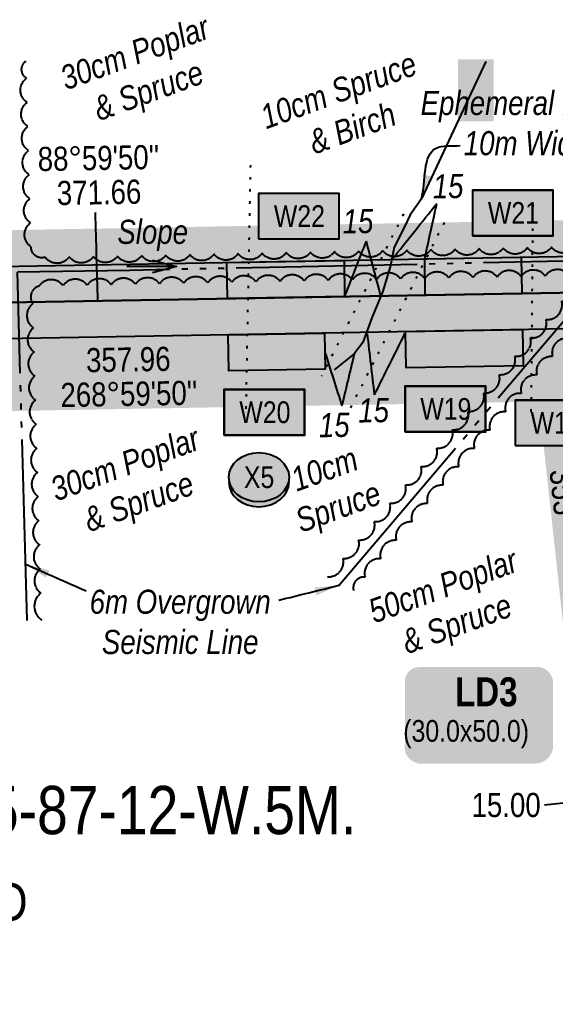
# Model space of a CAD drawing. Extents: x 571054 to 575687, y 6270459 to 6274187.
# Drawn here: x 573425.3 to 573647.4, y 6271654.1 to 6272060.6 of the extents above; entities that cross this region are included whole.
import ezdxf
from ezdxf.enums import TextEntityAlignment as Align

# ---------------------------------------------------------------- set-up
doc = ezdxf.new("R2010")
doc.units = 0
doc.header["$LTSCALE"] = 5
doc.header["$PDMODE"] = 34
doc.header["$PDSIZE"] = 0.03
for name, pattern in [('0', [1, 1, 0]), ('foc-SEISMIC', [20.5, 15, -1, 0.5, -1, 0.5, -1, 0.5, -1]), ('foc-TOPO', [1, 0.2, -0.8]), ('foc-TOPO-ephemeral', [6.25, 3.125, -0.625, 0.625, -0.625, 0.625, -0.625])]:
    doc.linetypes.add(name, pattern=pattern)
doc.layers.get('Defpoints').update_dxf_attribs({"color": 9})
for name, color, linetype in [('AS-SEISMIC', 224, 'foc-SEISMIC'), ('AS-UNDERLAY-H', 141, 'Continuous'), ('C-SYMBOL', 7, 'Continuous'), ('F-RW', 190, 'Continuous'), ('L-BD', 7, 'Continuous'), ('L-UNS-T', 3, 'Continuous'), ('P-BUFFER-H 30m', 51, 'Continuous'), ('P-CROSSINGS', 250, 'Continuous'), ('P-PROPOSED', 10, 'Continuous'), ('P-PROPOSED-H', 21, 'Continuous'), ('P-TEMP-BLOCKS', 250, 'Continuous'), ('P-TEMP-H', 41, 'Continuous'), ('P-TEMP_WORKSPACE', 46, 'Continuous'), ('P-TXT', 4, 'Continuous'), ('P-WORKAREA', 113, 'Continuous'), ('P-WORKAREA-H', 111, 'Continuous'), ('T-BUSH', 110, '0'), ('T-BUSH-T', 110, 'Continuous'), ('T-DRAW', 143, 'foc-TOPO-ephemeral'), ('T-SLOPE', 48, 'Continuous'), ('T-VEGETATION-CHANGE', 104, 'foc-TOPO'), ('T-WATER-T', 170, 'Continuous')]:
    doc.layers.add(name, color=color, linetype=linetype)
doc.layers.add('T-TEXT', color=48, linetype='Continuous', lineweight=18)
doc.layers.add('T-TIE-T', color=201, linetype='Continuous', lineweight=18)
doc.styles.add('175L', font='ARIALN.TTF', dxfattribs={"height": 20})
doc.styles.add('80', font='ARIALN.TTF', dxfattribs={"height": 10})
doc.styles.add('80CG', font='ARIALN.TTF', dxfattribs={"height": 10})
doc.styles.add('80L', font='ARIALN.TTF', dxfattribs={"height": 10})
doc.styles.add('80LS', font='ARIALNI.TTF', dxfattribs={"height": 10})
doc.styles.add('BOLD', font='ARIALNB.TTF')
doc.styles.add('Crossing', font='ARIALN.TTF', dxfattribs={"height": 10})
doc.styles.add('foc-LtypeFont', font='ARIALN.TTF', dxfattribs={"height": 7.349999999999999})
doc.linetypes.add('foc-TOPO-flowdirection-NOLINE', pattern='A,0,[">",foc-LtypeFont,S=0.3,R=0,X=0,Y=-0.945],-20,[">",foc-LtypeFont,S=0.3,R=0,X=0,Y=-0.945],0', length=20)
doc.dimstyles.new('Compass 5 000', dxfattribs={"dimscale": 5, "dimtxt": 9, "dimasz": 2, "dimexe": 0.2, "dimexo": 0.0625, "dimgap": 0.5, "dimtad": 0, "dimtih": 1, "dimtoh": 1, "dimzin": 0, "dimdsep": 46, "dimtxsty": '80CG', "dimcen": 0.1, "dimse1": 1, "dimse2": 1, "dimclrd": 256, "dimclrt": 256, "dimaunit": 1, "dimadec": 4, "dimazin": 0, "dimtfac": 0.06, "dimtofl": 0, "dimtmove": 0, "dimatfit": 1, "dimfxl": 0.2, "dimtolj": 1, "dimtzin": 0, "dimlwd": -1, "dimarcsym": 0})

# ---------------------------------------------------------------- blocks, each defined once
blk = doc.blocks.new('*U437')
h = blk.add_hatch(color=191)
edge = h.paths.add_edge_path()
edge.add_line((-23.99999999999998, -20), (23.99999999999998, -20))
edge.add_arc((23.99999999999998, -14), 6, 270, 360)
edge.add_line((29.99999999999998, -14), (29.99999999999998, 12.5))
edge.add_arc((23.99999999999998, 12.5), 6, 0, 90)
edge.add_line((23.99999999999998, 18.5), (-23.99999999999998, 18.5))
edge.add_arc((-23.99999999999998, 12.5), 6, 90, 180)
edge.add_line((-29.99999999999998, 12.5), (-29.99999999999998, -14))
edge.add_arc((-23.99999999999998, -14), 6, 180, 270)
at = {"color": 250, "flags": 128}
blk.add_lwpolyline([(-23.99999999999998, -20, 3, 3, 0), (23.99999999999998, -20, 3, 3, 0.414213562373095), (29.99999999999998, -14, 3, 3, 0), (29.99999999999998, 12.5, 3, 0, 0.414213562373095), (23.99999999999998, 18.5, 0, 0, 0), (-23.99999999999998, 18.5, 0, 0, 0.414213562373095), (-29.99999999999998, 12.5, 0, 0, 0), (-29.99999999999998, -14, 0, 3, 0.414213562373095)], format="xyseb", close=True, dxfattribs=at)
at = {"flags": 128}
blk.add_lwpolyline([(-20.29449597454426, -15.45403220306551, 0, 7.5, 0), (-3.398394867633905e-15, 0, 0, 0, 0)], format="xyseb", dxfattribs=at)
at = {"color": 250}
for tag, p, height, style in [('TEMP_AREA_W1_001', (-9.212824010914055, 2.244292974654144), 12, 'BOLD'), ('ENTER_TEXT_001', (-30.65893587994544, -12.47010782646594), 9, '80')]:
    blk.add_attdef(tag, p, '', height=height, dxfattribs=dict(at, style=style))
blk = doc.blocks.new('Temp_Area')
h = blk.add_hatch(color=191)
h.dxf.hatch_style = 1
h.paths.add_polyline_path([(-16.82711371331243, -9.436567862801894), (16.33187767662457, -9.436567862801894), (16.33187767662457, 9.053714016554295), (-16.82711371331243, 9.053714016554295)])
at = {"color": 250}
for points in [[(-17.02711371331247, -9.636567862801712), (16.53187767662462, -9.636567862801712), (16.53187767662462, 9.253714016554113), (-17.02711371331247, 9.253714016554113)], [(-16.92711371331245, -9.536567862801803), (16.43187767662459, -9.536567862801803), (16.43187767662459, 9.153714016554204), (-16.92711371331245, 9.153714016554204)]]:
    blk.add_lwpolyline(points, close=True, dxfattribs=at)
at = {"color": 250, "style": '80L'}
blk.add_attdef('TEMPORARY', text='', height=9, dxfattribs=at).set_placement((0.001048257894581184, -0.1484938545327168), align=Align.MIDDLE_CENTER)
blk = doc.blocks.new('xing2')
h = blk.add_hatch(color=50)
h.dxf.hatch_style = 1
edge = h.paths.add_edge_path()
edge.add_ellipse((0, 0), major_axis=(-12.5, 0), ratio=0.8162973455633619, start_angle=0, end_angle=360)
h = blk.add_hatch(color=250)
h.dxf.hatch_style = 1
edge = h.paths.add_edge_path()
edge.add_ellipse((0, -2.047489049626165), major_axis=(-12.5, 0), ratio=0.8162973455633619, start_angle=0, end_angle=180)
edge.add_line((12.5, -2.047489049626165), (12.5, 0))
edge.add_ellipse((0, 0), major_axis=(-12.5, 0), ratio=0.8162973455633619, start_angle=0, end_angle=180, ccw=False)
edge.add_line((-12.5, 0), (-12.5, -2.047489049626165))
at = {"color": 250}
blk.add_ellipse((0, 0), major_axis=(-12.5, 0), ratio=0.8162973455633619, dxfattribs=at)
blk.add_ellipse((0, -2.047489049626165), major_axis=(-12.5, 0), ratio=0.8162973455633619, start_param=0, end_param=3.141592653589793, dxfattribs=at)
at = {"color": 250, "style": 'Crossing'}
blk.add_attdef('CROSSING', text='', height=9, dxfattribs=at).set_placement((0.08916442567715421, 0.0199513138486509), align=Align.MIDDLE_CENTER)
at = {"color": 250, "style": 'Crossing', "flags": 1}
for tag, p in [('OWNER', (0.08916442567715421, -12.49201765665748)), ('DESCRIPTION', (0.08916442567715421, -25.770021277247)), ('LOCATION', (0.08916442567715421, -39.30337514164421)), ('DWG_REF', (0.08916442567715421, -52.83672900604233))]:
    blk.add_attdef(tag, text='', height=9, dxfattribs=at).set_placement(p, align=Align.MIDDLE_CENTER)
blk = doc.blocks.new('Temp_Area3')
h = blk.add_hatch(color=111)
h.dxf.hatch_style = 1
h.paths.add_polyline_path([(-16.82711371331243, -9.436567862801894), (16.33187767662457, -9.436567862801894), (16.33187767662457, 9.053714016554295), (-16.82711371331243, 9.053714016554295)])
at = {"color": 250}
for points in [[(-17.02711371331247, -9.636567862801712), (16.53187767662462, -9.636567862801712), (16.53187767662462, 9.253714016554113), (-17.02711371331247, 9.253714016554113)], [(-16.92711371331245, -9.536567862801803), (16.43187767662459, -9.536567862801803), (16.43187767662459, 9.153714016554204), (-16.92711371331245, 9.153714016554204)]]:
    blk.add_lwpolyline(points, close=True, dxfattribs=at)
at = {"color": 250, "style": '80L'}
blk.add_attdef('TEMPORARY', text='', height=9, dxfattribs=at).set_placement((0.001048257894581184, -0.1484938545327168), align=Align.MIDDLE_CENTER)
blk = doc.blocks.new('*D548')
at = {"layer": 'Defpoints', "color": 0, "transparency": 16777216}
for p in [(573697.4879674611, 6271794.78703733), (573682.5819841913, 6271793.168170128), (573703.2714386716, 6271741.534784727)]:
    blk.add_point(p, dxfattribs=at)
at = {"layer": 'P-TXT', "transparency": 16777216}
for p, q in [((573713.212979871, 6271742.614487735), (573723.1545210701, 6271743.694190743)), ((573678.4239142026, 6271738.836214518), (573642.9187541116, 6271734.980169728))]:
    blk.add_line(p, q, dxfattribs=at)
for points in [[(573713.0330293697, 6271744.271411268), (573713.3929303724, 6271740.957564201), (573703.2714386716, 6271741.534784727)], [(573678.2439637013, 6271740.493138052), (573678.603864704, 6271737.179290985), (573688.3654554017, 6271739.915917526)]]:
    blk.add_solid(points, dxfattribs=at)
at = {"layer": 'P-TXT', "transparency": 16777216, "insert": (573626.9808277814, 6271734.980169729), "char_height": 10, "attachment_point": 5, "style": '80CG'}
blk.add_mtext('\\A1;15.00', dxfattribs=at)

msp = doc.modelspace()

# ---------------------------------------------------------------- hatches: boundary and pattern name
at = {"layer": 'AS-UNDERLAY-H'}
h = msp.add_hatch(color=256, dxfattribs=at)
h.dxf.hatch_style = 1
h.paths.add_polyline_path([(573621.773468235, 6272044.156578883), (573606.9801882941, 6272044.156578883), (573606.9801882941, 6272018.443708419), (573621.773468235, 6272018.443708419)])
at = {"layer": 'P-BUFFER-H 30m'}
h = msp.add_hatch(color=256, dxfattribs=at)
h.dxf.hatch_style = 1
edge = h.paths.add_edge_path()
edge.add_line((575392.086537735, 6271197.650258028), (575309.4641992279, 6271196.924347769))
edge.add_arc((575309.2007447284, 6271226.910460851), 29.98727040018433, 262.49233767875717, 270.50338109829136, ccw=False)
edge.add_line((575305.2826445719, 6271197.180259419), (574670.6450514054, 6271280.818227924))
edge.add_line((574670.6450514054, 6271280.818227924), (574384.68559935, 6271275.852549874))
edge.add_arc((574384.1649497142, 6271305.835300081), 29.98727040015458, 180.994839654721, 270.9948396540502, ccw=False)
edge.add_line((574354.1821995067, 6271305.314650445), (574353.1841266677, 6271362.790862016))
edge.add_line((574353.1841266681, 6271362.790862016), (574271.9532252051, 6271389.011572209))
edge.add_arc((574281.1648714204, 6271417.548950505), 29.9872703997611, 235.37093153468732, 252.1103196907197, ccw=False)
edge.add_line((574264.1242666899, 6271392.873979858), (574236.8661933505, 6271411.698482634))
edge.add_arc((574253.9067980791, 6271436.373453283), 29.98727040026073, 209.0663081027663, 235.370931539636, ccw=False)
edge.add_line((574227.6961828698, 6271421.804992955), (574194.233892667, 6271482.008143647))
edge.add_line((574194.233892667, 6271482.008143647), (574184.1845617334, 6271492.366463662))
edge.add_line((574184.1845617337, 6271492.366463659), (574009.0545355234, 6271487.402155024))
edge.add_line((574009.054535523, 6271487.402155024), (573714.1828512388, 6271479.081456724))
edge.add_arc((573713.337006229, 6271509.056795461), 29.98727039955227, 186.1763310845919, 271.6163451114155, ccw=False)
edge.add_line((573683.523797128, 6271505.830505151), (573655.3961863486, 6271765.749564535))
edge.add_line((573655.3961863485, 6271765.749564535), (573640.5720539591, 6271902.245147235))
edge.add_line((573640.5720539591, 6271902.245147235), (573310.2070636498, 6271896.390358441))
edge.add_arc((573309.6757071945, 6271926.372920815), 29.98727039912324, 181.0153000001312, 271.0153000012703, ccw=False)
edge.add_line((573279.6931448231, 6271925.84156436), (573279.4274665955, 6271940.832845545))
edge.add_arc((573309.4100289671, 6271941.364202001), 29.98727040006021, 91.01530000123881, 181.0153000019057, ccw=False)
edge.add_line((573308.8786725118, 6271971.346764373), (573680.3226435449, 6271977.929562378))
edge.add_arc((573680.854, 6271947.947000003), 29.98727040005401, 6.198325499944474, 91.01530000123881, ccw=False)
edge.add_line((573710.6659684124, 6271951.184734616), (573729.9279684124, 6271773.826734607))
edge.add_line((573729.9279684124, 6271773.82673461), (573753.587987542, 6271555.191409067))
edge.add_line((573753.587987542, 6271555.191409067), (574006.9341550029, 6271562.340338733))
edge.add_line((574006.9341550029, 6271562.340338729), (574201.8403096513, 6271567.865229981))
edge.add_arc((574202.6900000005, 6271537.890000002), 29.98727039963797, 44.13255976160042, 91.62369522417691, ccw=False)
edge.add_line((574224.2127849341, 6271558.77075944), (574252.1827849342, 6271529.94075944))
edge.add_arc((574230.6599999995, 6271509.060000002), 29.98727039987806, 29.066308096913986, 44.13255975877553, ccw=False)
edge.add_line((574256.87061521, 6271523.62846033), (574288.1164038407, 6271467.413093418))
edge.add_line((574288.1164038407, 6271467.413093418), (574301.2802571616, 6271458.32209897))
edge.add_line((574301.2802571616, 6271458.322098974), (574406.811646214, 6271424.257378302))
edge.add_arc((574397.6, 6271395.720000002), 29.98727040011084, 0.9948396529425168, 72.11031969444002, ccw=False)
edge.add_line((574427.5827502074, 6271396.240649637), (574428.3581005716, 6271351.590399847))
edge.add_line((574428.3581005717, 6271351.59039985), (574672.6865695247, 6271355.833157019))
edge.add_arc((574673.2072191581, 6271325.850406812), 29.98727040011215, 82.4923376800798, 90.99483964938179, ccw=False)
edge.add_line((574677.125319314, 6271355.580608244), (575311.9551688648, 6271271.917302548))
edge.add_line((575311.9551688647, 6271271.917302544), (575391.4279014778, 6271272.615540734))
edge.add_arc((575391.6913559807, 6271242.629427651), 29.98727040021397, 0.503381104742914, 90.50338110473888, ccw=False)
edge.add_line((575421.6774690627, 6271242.892882157), (575421.8091963142, 6271227.899825616))
edge.add_arc((575391.8230832322, 6271227.636371113), 29.98727039998125, -89.49661889548338, 0.503381104742914, ccw=False)
at = {"layer": 'P-TEMP-H'}
h = msp.add_hatch(color=256, dxfattribs=at)
h.dxf.hatch_style = 1
h.paths.add_polyline_path([(573633.7571810972, 6271932.116351969), (573634.0228593244, 6271917.125070783), (573585.4751673919, 6271916.264699702), (573585.2094891643, 6271931.255980887)])
h = msp.add_hatch(color=256, dxfattribs=at)
h.dxf.hatch_style = 1
h.paths.add_polyline_path([(573551.7502433027, 6271930.663010017), (573552.0159215302, 6271915.671728831), (573512.005231431, 6271914.962652061), (573511.7395532033, 6271929.953933246)])
at = {"layer": 'P-WORKAREA-H'}
h = msp.add_hatch(color=256, dxfattribs=at)
h.dxf.hatch_style = 1
h.paths.add_polyline_path([(573559.7789106021, 6271960.797274693), (573560.044588829, 6271945.805993508), (573511.4738749756, 6271944.945214429), (573511.2081967479, 6271959.936495615)])
h = msp.add_hatch(color=256, dxfattribs=at)
h.dxf.hatch_style = 1
h.paths.add_polyline_path([(573633.2258246432, 6271962.09891434), (573633.4915028702, 6271947.107633152), (573593.4808127711, 6271946.39855638), (573593.215134544, 6271961.38983757)])

# ---------------------------------------------------------------- linework, layer by layer
at = {"layer": 'AS-SEISMIC'}
for p, q in [((573672.3209167585, 6271960.885582666), (573557.4544840786, 6271825.792174538)), ((573428.4796055411, 6271811.54975813), (573424.3983735293, 6271955.93833391))]:
    msp.add_line(p, q, dxfattribs=at)
at = {"layer": 'AS-SEISMIC', "flags": 128}
msp.add_lwpolyline([(573692.538, 6271961.309000012), (573470.99, 6271956.669), (573424.3983735293, 6271955.93833391)], dxfattribs=at)
at = {"layer": 'P-TEMP_WORKSPACE'}
for points in [[(573633.7571810972, 6271932.116351988), (573634.0228593244, 6271917.125070803), (573585.4751673919, 6271916.264699722), (573585.2094891643, 6271931.255980907)], [(573551.7502433027, 6271930.663010032), (573552.0159215302, 6271915.671728846), (573512.005231431, 6271914.962652077), (573511.7395532033, 6271929.953933262)]]:
    msp.add_lwpolyline(points, close=True, dxfattribs=at)
at = {"layer": 'P-WORKAREA'}
for points in [[(573559.7789106021, 6271960.797274712), (573560.044588829, 6271945.805993527), (573511.4738749756, 6271944.945214448), (573511.2081967479, 6271959.936495634)], [(573633.2258246432, 6271962.09891436), (573633.4915028702, 6271947.107633172), (573593.4808127711, 6271946.398556401), (573593.215134544, 6271961.389837591)]]:
    msp.add_lwpolyline(points, close=True, dxfattribs=at)
at = {"layer": 'T-BUSH', "flags": 128}
for points in [[(573677.3796650727, 6272047.331592583, -0.52056705), (573678.4343204463, 6272037.391630005, -0.52056705), (573679.4889758201, 6272027.451667427, -0.52056705), (573680.5436311939, 6272017.511704843, -0.52056705), (573681.5982865677, 6272007.571742265, -0.52056705), (573682.6529419414, 6271997.631779687, -0.52056705), (573683.7075973151, 6271987.691817109, -0.52056705), (573680.0314752861, 6271979.212524606, -0.52056705), (573673.5565272613, 6271971.597394792, -0.52056705), (573665.7679611868, 6271966.747109833, -0.52056705), (573655.7743958952, 6271966.537809172, -0.52056705), (573645.7808306036, 6271966.32850851, -0.52056705), (573635.7872653119, 6271966.119207849, -0.52056705), (573625.7937000203, 6271965.909907186, -0.52056705), (573615.8001347288, 6271965.700606525, -0.52056705), (573605.8065694371, 6271965.491305863, -0.52056705), (573595.8130041455, 6271965.282005201, -0.52056705), (573585.8194388539, 6271965.07270454, -0.52056705), (573575.8258735624, 6271964.863403878, -0.52056705), (573565.8323082706, 6271964.654103216, -0.52056705), (573555.838742979, 6271964.444802554, -0.52056705), (573545.8451776875, 6271964.235501893, -0.52056705), (573535.8516123958, 6271964.026201231, -0.52056705), (573525.8580471042, 6271963.816900569, -0.52056705), (573515.8644818126, 6271963.607599908, -0.52056705), (573505.8709165211, 6271963.398299246, -0.52056705), (573495.8773512294, 6271963.188998584, -0.52056705), (573485.8837859378, 6271962.979697922, -0.52056705), (573475.8902206462, 6271962.770397261, -0.52056705), (573465.8961753425, 6271962.587308399, -0.52056705), (573455.9016474742, 6271962.430570744, -0.52056705), (573445.9071196059, 6271962.273833076, -0.52056705), (573435.9125917376, 6271962.11709542, -0.52056705), (573430.1043615446, 6271966.334760663, -0.52056705), (573429.821938121, 6271976.326526831, -0.52056705), (573429.5395146973, 6271986.318292992, -0.52056705), (573429.2570912737, 6271996.310059146, -0.52056705), (573428.97466785, 6272006.301825314, -0.52056705), (573428.6922444263, 6272016.293591468, -0.52056705), (573428.4098210026, 6272026.285357629, -0.52056705), (573428.127397579, 6272036.277123797, -0.52056705), (573427.924103512, 6272043.469398267, -0.52056705)], [(573552.8854061904, 6271829.67714336, 0.52056705), (573559.3603542153, 6271837.292273173, 0.52056705), (573565.8353022403, 6271844.90740298, 0.52056705), (573572.3102502652, 6271852.522532794, 0.52056705), (573578.7851982901, 6271860.137662607, 0.52056705), (573585.2601463151, 6271867.752792421, 0.52056705), (573591.7350943399, 6271875.367922242, 0.52056705), (573598.2100423649, 6271882.983052055, 0.52056705), (573604.6849903897, 6271890.598181869, 0.52056705), (573611.1599384147, 6271898.213311682, 0.52056705), (573617.6348864397, 6271905.828441497, 0.52056705), (573624.1098344645, 6271913.443571303, 0.52056705), (573630.5847824896, 6271921.058701117, 0.52056705), (573637.0597305144, 6271928.67383093, 0.52056705), (573643.5346785393, 6271936.288960745, 0.52056705), (573650.0096265652, 6271943.904090565, 0.52056705), (573656.4845745892, 6271951.519220378, 0.52056705), (573653.1895390467, 6271954.498245489, 0.52056705), (573643.1957771021, 6271954.298555217, 0.52056705), (573633.2020151577, 6271954.098864959, 0.52056705), (573623.2082532132, 6271953.899174687, 0.52056705), (573613.2144912687, 6271953.699484429, 0.52056705), (573603.2207293243, 6271953.499794157, 0.52056705), (573593.2269673798, 6271953.300103899, 0.52056705), (573583.2332054353, 6271953.100413628, 0.52056705), (573573.2394434917, 6271952.90072337, 0.52056705), (573563.2456815464, 6271952.701033105, 0.52056705), (573553.2519196018, 6271952.50134284, 0.52056705), (573543.2581576575, 6271952.301652576, 0.52056705), (573533.2643957129, 6271952.101962304, 0.52056705), (573523.2706337684, 6271951.902272046, 0.52056705), (573513.276871824, 6271951.702581774, 0.52056705), (573503.2831098795, 6271951.502891516, 0.52056705), (573493.289347935, 6271951.303201244, 0.52056705), (573483.2955859905, 6271951.103510986, 0.52056705), (573473.3018240461, 6271950.903820715, 0.52056705), (573463.3080621024, 6271950.704130457, 0.52056705), (573453.3143001571, 6271950.504440185, 0.52056705), (573443.3205382125, 6271950.304749927, 0.52056705), (573433.3267762682, 6271950.105059655, 0.52056705), (573430.7690302613, 6271942.819662997, 0.52056705), (573431.0514536849, 6271932.82789683, 0.52056705), (573431.3338771096, 6271922.836130676, 0.52056705), (573431.6163005324, 6271912.844364515, 0.52056705), (573431.898723956, 6271902.852598347, 0.52056705), (573432.1811473796, 6271892.860832193, 0.52056705), (573432.4635708032, 6271882.869066025, 0.52056705), (573432.7459942269, 6271872.877299871, 0.52056705), (573433.0284176506, 6271862.88553371, 0.52056705), (573433.3108410742, 6271852.893767542, 0.52056705), (573433.5932644978, 6271842.902001389, 0.52056705), (573433.8756879215, 6271832.910235228, 0.52056705), (573434.1581113451, 6271822.91846906, 0.52056705), (573434.4746652377, 6271811.719212176, 0.52056705)], [(573604.8867103973, 6271537.717292567, 0.52056705), (573614.876355828, 6271538.066775296, 0.52056705), (573624.8660012587, 6271538.416258011, 0.52056705), (573634.8556466895, 6271538.765740741, 0.52056705), (573644.8452921202, 6271539.115223464, 0.52056705), (573654.834937551, 6271539.464706179, 0.52056705), (573664.8245829816, 6271539.814188908, 0.52056705), (573674.8142284123, 6271540.163671624, 0.52056705), (573684.8038738432, 6271540.513154353, 0.52056705), (573694.7935192739, 6271540.862637068, 0.52056705), (573704.7831647046, 6271541.212119797, 0.52056705), (573714.7728101352, 6271541.561602513, 0.52056705), (573724.7624555659, 6271541.911085242, 0.52056705), (573732.0846410419, 6271544.569294439, 0.52056705), (573730.9976486949, 6271554.50577277, 0.52056705), (573729.9106563478, 6271564.442251102, 0.52056705), (573728.8236640007, 6271574.378729434, 0.52056705), (573727.7366716538, 6271584.315207766, 0.52056705), (573726.6496793067, 6271594.251686098, 0.52056705), (573725.5626869596, 6271604.18816443, 0.52056705), (573724.4756946126, 6271614.124642762, 0.52056705), (573723.3887022655, 6271624.061121094, 0.52056705), (573722.3017099185, 6271633.997599426, 0.52056705), (573721.2147175715, 6271643.934077758, 0.52056705), (573720.1277252244, 6271653.87055609, 0.52056705), (573719.0407328773, 6271663.807034422, 0.52056705), (573717.9537405303, 6271673.743512753, 0.52056705), (573716.8667481832, 6271683.679991079, 0.52056705), (573715.7797558362, 6271693.616469411, 0.52056705), (573714.6927634892, 6271703.552947743, 0.52056705), (573713.605771142, 6271713.489426075, 0.52056705), (573712.518778795, 6271723.425904407, 0.52056705), (573711.4317864488, 6271733.362382739, 0.52056705), (573710.344794101, 6271743.298861071, 0.52056705), (573709.2578017539, 6271753.235339403, 0.52056705), (573708.1708094077, 6271763.171817735, 0.52056705), (573707.0838170598, 6271773.108296067, 0.52056705), (573705.9968247127, 6271783.044774399, 0.52056705), (573704.9098323657, 6271792.981252731, 0.52056705), (573703.8228400187, 6271802.917731063, 0.52056705), (573702.7358476716, 6271812.854209395, 0.52056705), (573701.6488553245, 6271822.790687727, 0.52056705), (573700.5618629775, 6271832.727166066, 0.52056705), (573699.4748706304, 6271842.663644399, 0.52056705), (573698.3878782834, 6271852.60012273, 0.52056705), (573697.3008859364, 6271862.536601062, 0.52056705), (573696.2138935893, 6271872.473079395, 0.52056705), (573695.1269012422, 6271882.409557726, 0.52056705), (573694.0399088952, 6271892.346036058, 0.52056705), (573692.9529165482, 6271902.28251439, 0.52056705), (573691.8659242011, 6271912.218992722, 0.52056705), (573690.7789318541, 6271922.155471054, 0.52056705), (573689.691939507, 6271932.091949386, 0.52056705), (573688.6049471599, 6271942.028427718, 0.52056705), (573687.517954813, 6271951.96490605, 0.52056705), (573680.4220957981, 6271955.056480775, 0.52056705), (573672.0884183781, 6271951.353521942, 0.52056705), (573665.6134703532, 6271943.738392128, 0.52056705), (573659.1385223283, 6271936.123262308, 0.52056705), (573652.6635743033, 6271928.508132494, 0.52056705), (573646.1886262784, 6271920.893002681, 0.52056705), (573639.7136782535, 6271913.277872866, 0.52056705), (573633.2387302294, 6271905.66274306, 0.52056705), (573626.7637822035, 6271898.047613246, 0.52056705), (573620.2888341787, 6271890.432483433, 0.52056705), (573613.8138861537, 6271882.817353618, 0.52056705), (573607.3389381288, 6271875.202223805, 0.52056705), (573600.8639901038, 6271867.587093991, 0.52056705), (573594.389042079, 6271859.971964171, 0.52056705), (573587.9140940539, 6271852.356834357, 0.52056705), (573581.4391460291, 6271844.741704543, 0.52056705), (573574.9641980041, 6271837.12657473, 0.52056705), (573568.4892499793, 6271829.511444923, 0.52056705), (573563.735426912, 6271823.92051513, 0.52056705)]]:
    msp.add_lwpolyline(points, format="xyb", dxfattribs=at)
at = {"layer": 'T-DRAW', "linetype": 'foc-TOPO-flowdirection-NOLINE', "flags": 128}
for points in [[(573618.5417764066, 6272043.282450754), (573591.83, 6271986.337000012), (573587.178, 6271979.712), (573585.09, 6271975.283), (573580.636, 6271966.240000012), (573579.108, 6271958.719000012), (573575.812, 6271947.981), (573571.33, 6271936.955), (573567.584, 6271926.772000012), (573564.042, 6271922.102000012)], [(573591.83, 6271986.337000012), (573587.178, 6271979.712), (573585.09, 6271975.283), (573580.636, 6271966.240000012), (573579.108, 6271958.719000012), (573575.812, 6271947.981), (573571.33, 6271936.955), (573567.584, 6271926.772000012), (573564.042, 6271922.102000012), (573555.7331755883, 6271915.407004327)]]:
    msp.add_lwpolyline(points, dxfattribs=at)
at = {"layer": 'T-DRAW', "linetype": 'ByBlock', "flags": 128}
msp.add_lwpolyline([(573591.83, 6271986.337000012), (573587.178, 6271979.712), (573585.09, 6271975.283), (573580.636, 6271966.240000012), (573579.108, 6271958.719000012), (573575.812, 6271947.981), (573571.33, 6271936.955), (573567.584, 6271926.772000012), (573564.042, 6271922.102000012)], dxfattribs=at)
at = {"layer": 'T-VEGETATION-CHANGE'}
for p, q in [((573520.9631464592, 6272000.307583223), (573519.0258657618, 6271897.612555215)), ((573638.0082592659, 6271984.061639313), (573637.2654340565, 6271897.517334947)), ((573584.459, 6271980.042), (573550.4432303781, 6271912.838974153)), ((573601.2906921499, 6271976.452953657), (573562.1134183926, 6271899.052636965))]:
    msp.add_line(p, q, dxfattribs=at)

# ---------------------------------------------------------------- block references
at = {"layer": 'P-CROSSINGS', "xscale": 0.99957568, "yscale": 0.99957568, "zscale": 0.99957568}
msp.add_blockref('xing2', (573524.4906377916, 6271870.896634114), dxfattribs=at).add_auto_attribs({'CROSSING': 'X5'})
at = {"layer": 'P-TEMP-BLOCKS', "xscale": 0.99957568, "yscale": 0.99957568, "zscale": 0.99957568}
for name, p, values in [('Temp_Area3', (573630.0052633397, 6271980.618399386), {'TEMPORARY': 'W21'}), ('Temp_Area3', (573541.2830123515, 6271979.309392073), {'TEMPORARY': 'W22'}), ('Temp_Area', (573601.9864186061, 6271899.372074132), {'TEMPORARY': 'W19'}), ('Temp_Area', (573526.9828334459, 6271898.009504278), {'TEMPORARY': 'W20'}), ('Temp_Area', (573647.695772444, 6271893.630183876), {'TEMPORARY': 'W17'}), ('*U437', (573614.9797915958, 6271773.729658586), {'TEMP_AREA_W1_001': 'LD3', 'ENTER_TEXT_001': '(30.0x50.0)'})]:
    msp.add_blockref(name, p, dxfattribs=at).add_auto_attribs(values)

# ---------------------------------------------------------------- texts
at = {"layer": 'AS-SEISMIC', "insert": (573491.8711743937, 6271824.291843681), "char_height": 9.995756799999857, "width": 74.91131064412437, "attachment_point": 2, "style": '80L'}
msp.add_mtext('{\\fArial Narrow|b0|i1|c0|p34;6m Overgrown\\PSeismic Line}', dxfattribs=at)
at = {"layer": 'C-SYMBOL', "color": 3, "style": '175L'}
msp.add_text('Theor. S.W.1/4 Sec. 35-87-12-W.5M.', height=19.99151359999994, dxfattribs=at).set_placement((573375.8796298193, 6271716.959024546), align=Align.BOTTOM_CENTER)
at = {"layer": 'L-BD', "style": '80L'}
for s, height, rotation, p in [("88°59'50''", 9.995756799999972, 1.015299999997137, (573457.9950417093, 6272003.255206791)), ('371.66', 9.995756799999972, 1.015299999997137, (573458.2474360255, 6271989.013489665)), ('357.96', 9.995756799999977, 1.002199999989146, (573470.3570425198, 6271919.722661486)), ("268°59'50''", 9.995756799999977, 1.002199999989146, (573470.6061910968, 6271905.480887208)), ('353°', 9.995756799999977, 276.1854999999923, (573651.2288867899, 6271861.975587361))]:
    msp.add_text(s, height=height, rotation=rotation, dxfattribs=at).set_placement(p, align=Align.MIDDLE)
at = {"layer": 'T-BUSH-T', "char_height": 9.9957099999998, "attachment_point": 2, "rotation": 20.000000000000007, "style": '80LS'}
for s, insert, width in [('30cm Poplar \\P& Spruce', (573471.3035166741, 6272051.618871853), 65.37889812319105), ('10cm Spruce & Birch', (573555.780923505, 6272036.032984436), 67.2812194669836), ('30cm Poplar \\P& Spruce', (573467.2757046006, 6271881.197614311), 65.37889812319105), ('10cm\\PSpruce', (573549.9091998257, 6271879.051526605), 36.09405879849864), ('50cm Poplar \\P& Spruce', (573599.0796754981, 6271830.628665482), 65.37889812319105)]:
    msp.add_mtext(s, dxfattribs=dict(at, insert=insert, width=width))
at = {"layer": 'T-TEXT', "insert": (573465.372780277, 6271977.63404607), "char_height": 9.991442731322612, "attachment_point": 1, "style": '80L'}
msp.add_mtext_dynamic_manual_height_columns('\\pi0.46165;{\\fArial Narrow|b0|i1|c0|p34;Slope}', width=29.098350072446, gutter_width=239.4833566228056, heights=[0], dxfattribs=at)
at = {"layer": 'T-TIE-T', "char_height": 9.995756799999967, "width": 12.91561326108774, "attachment_point": 2, "rotation": 1.0153000000000432, "style": '80L'}
for insert in [(573602.8025240321, 6271996.561751109), (573565.4550159676, 6271982.039556771), (573571.9509654292, 6271903.667841761), (573555.6269395157, 6271897.567528931)]:
    msp.add_mtext('{\\fArial Narrow|b0|i1|c0|p34;15}', dxfattribs=dict(at, insert=insert))
at = {"layer": 'T-WATER-T', "insert": (573591.1981791303, 6272031.049016533), "char_height": 9.994932661960162, "attachment_point": 1, "style": '80L'}
msp.add_mtext_dynamic_manual_height_columns('\\pi0.34435;{\\fArial Narrow|b0|i1|c0|p34;Ephemeral Draw \\P\\pi18.231;10m Wide}', width=86.02060152735426, gutter_width=50, heights=[0], dxfattribs=at)

# ---------------------------------------------------------------- dimensions: what is measured, and where the dimension line sits
at = {"layer": 'P-TXT'}
dim = msp.add_linear_dim(base=(573703.2714386716, 6271741.534784727), p1=(573682.5819841913, 6271793.168170128), p2=(573697.4879674613, 6271794.787037329), angle=6.198325484418091, text='15.00', dimstyle='Compass 5 000', dxfattribs=at)
dim.commit()
dim.dimension.update_dxf_attribs({"geometry": '*D548', "text_midpoint": (573626.9808277814, 6271734.980169729), "dimtype": 161})

# ---------------------------------------------------------------- leaders
at = {"layer": 'AS-SEISMIC', "path_type": 1}
for points in [[(573427.821115957, 6271834.846246277), (573452.845501317, 6271823.814754703)], [(573557.6028561182, 6271825.966673601), (573532.7447206997, 6271819.821975869)]]:
    msp.add_leader(points, dimstyle='Compass 5 000', override={"dimgap": 0.5, "dimtad": 0}, dxfattribs=at)
at = {"layer": 'L-BD', "path_type": 1}
msp.add_leader([(573457.739243629, 6271943.992919486), (573456.7368969686, 6271980.611514062)], dimstyle='Compass 5 000', override={"dimgap": 0.5, "dimtad": 0}, dxfattribs=at)
at = {"layer": 'T-SLOPE', "path_type": 1}
msp.add_leader([(573490.368, 6271958.331000012), (573469.8134481981, 6271958.254663399)], dimstyle='Compass 5 000', override={"dimgap": 0.5, "dimtad": 0, "dimldrblk": 'Open30'}, dxfattribs=at)
at = {"layer": 'T-TIE-T', "path_type": 1}
for points in [[(573579.6661556397, 6271961.124159362), (573598.2392143512, 6271984.324288653)], [(573593.215134544, 6271961.389837591), (573598.2392143512, 6271984.324288653)], [(573560.044588829, 6271945.805993527), (573569.0536043732, 6271968.750231362)], [(573575.0358700148, 6271946.071671756), (573569.0536043732, 6271968.750231362)], [(573569.3660145523, 6271930.370001657), (573572.3294064978, 6271905.120358899)], [(573584.8985907285, 6271930.468897447), (573572.3294064978, 6271905.120358899)], [(573551.8938699864, 6271922.558665086), (573558.8922932599, 6271900.574103002)], [(573564.042, 6271922.102000012), (573558.8922932599, 6271900.574103002)]]:
    msp.add_leader(points, dimstyle='Compass 5 000', override={"dimgap": 0.5, "dimtad": 0}, dxfattribs=at)
at = {"layer": 'T-WATER-T', "path_type": 1}
msp.add_leader([(573591.83, 6271986.337000012), (573597.9118465981, 6272007.380241942), (573607.8836644142, 6272008.376854698)], dimstyle='Compass 5 000', override={"dimgap": 0.5, "dimtad": 0}, dxfattribs=at)

# ---------------------------------------------------------------- next in the draw order: texts
at = {"layer": 'L-UNS-T', "color": 3, "insert": (573365.2367879599, 6271680.518427183), "char_height": 15.99999999999958, "attachment_point": 5, "rotation": 0.9676732988030787, "style": '80L', "bg_fill": 3, "box_fill_scale": 1.15, "bg_fill_color": 256, "bg_fill_true_color": 256, "bg_fill_transparency": 0}
msp.add_mtext_dynamic_manual_height_columns('UNSURVEYED TERRITORY', width=126.5222845401682, gutter_width=47.54078124085169, heights=[0], dxfattribs=at)

# ---------------------------------------------------------------- next in the draw order: hatches: boundary and pattern name
at = {"layer": 'P-PROPOSED-H'}
h = msp.add_hatch(color=256, dxfattribs=at)
h.dxf.hatch_style = 1
h.paths.add_polyline_path([(575391.8230832322, 6271227.636371113), (575309.2007447252, 6271226.910460851), (574672.3531632448, 6271310.839680507), (574384.1649497142, 6271305.835300075), (574382.7947088893, 6271384.743620659), (574281.1648714192, 6271417.5489505), (574253.9067980797, 6271436.373453275), (574218.5179642224, 6271500.042714544), (574196.5215205777, 6271522.715487877), (574008.2048451743, 6271517.377384994), (573713.337006229, 6271509.056795456), (573685.2093954496, 6271768.975854832), (573667.4266845916, 6271932.713049077), (573309.6757071946, 6271926.372920809), (573309.4100289671, 6271941.364201996), (573680.854, 6271947.946999989), (573700.116, 6271770.588999992), (573726.754, 6271524.434999992), (574007.78, 6271532.364999993), (574202.69, 6271537.889999988), (574230.66, 6271509.059999987), (574265.31, 6271446.719999986), (574287.87, 6271431.139999992), (574397.6, 6271395.719999988), (574398.896, 6271321.086999989), (574673.2072191605, 6271325.850406812), (575310.118886105, 6271241.912741415), (575391.6913559807, 6271242.629427651)])

# ---------------------------------------------------------------- next in the draw order: linework, layer by layer
at = {"layer": 'F-RW'}
msp.add_lwpolyline([(574007.78, 6271532.365), (573726.754, 6271524.435), (573700.097, 6271770.577000012), (573680.854, 6271947.947000012), (573309.4100289671, 6271941.364202004), (573309.1443507397, 6271956.355483189), (573694.2828710111, 6271963.180978493), (573715.0031672617, 6271772.194180903), (573740.1698621158, 6271539.813172612), (574007.3570775015, 6271547.352669379)], dxfattribs=at)
at = {"layer": 'P-PROPOSED', "flags": 128}
msp.add_lwpolyline([(574008.2048451743, 6271517.37738501), (573713.337006229, 6271509.056795464), (573685.2093954496, 6271768.975854851), (573667.4266845916, 6271932.713049085), (573309.6757071946, 6271926.372920819), (573309.4100289671, 6271941.364202004), (573680.854, 6271947.947000013), (573700.116, 6271770.589), (573726.754, 6271524.435), (574007.78, 6271532.365)], dxfattribs=at)

doc.saveas('drawing.dxf')
